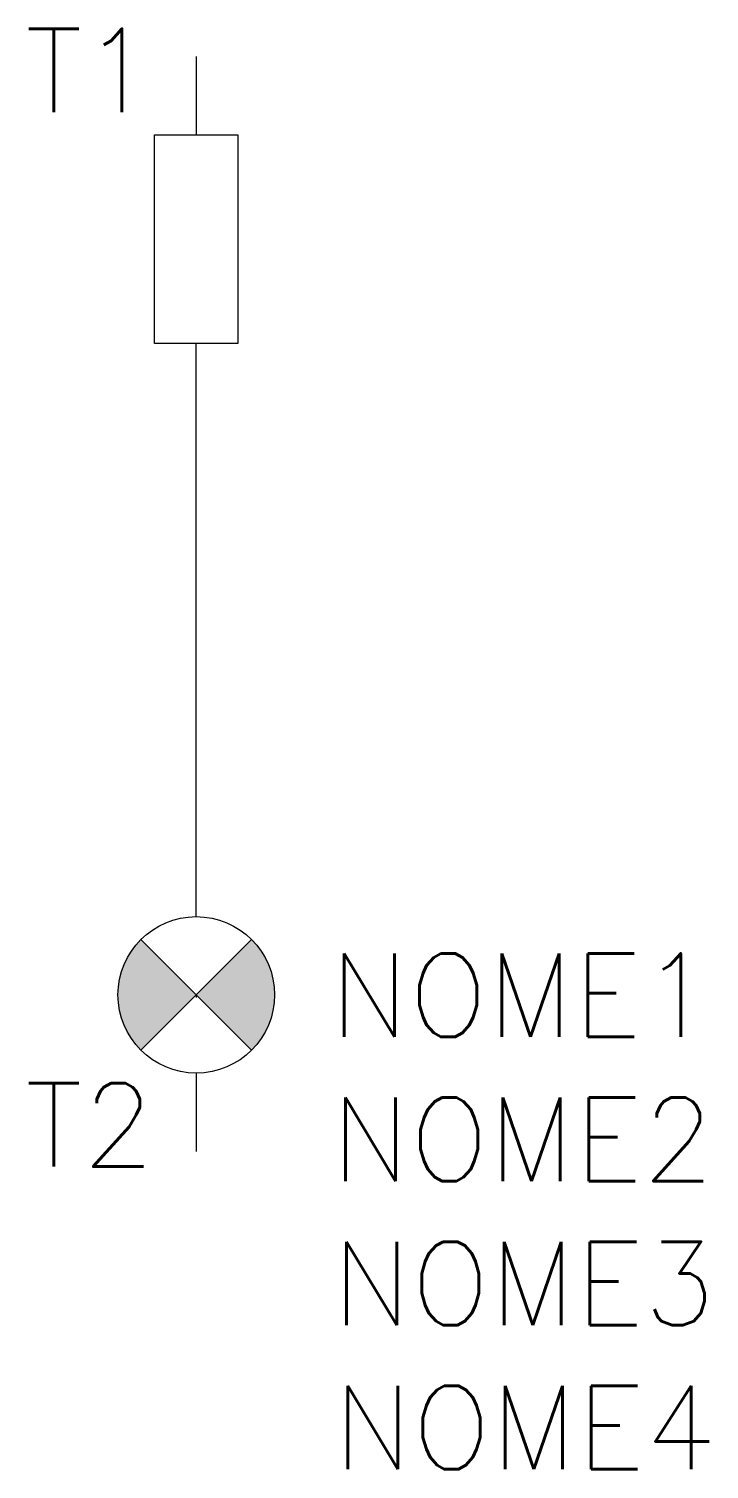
# Model space of a CAD drawing. Extents: x -19.9 to -3.6, y -11.3 to 23.2.
import ezdxf
from ezdxf.enums import TextEntityAlignment as Align

# ---------------------------------------------------------------- set-up
doc = ezdxf.new("R2010")
doc.units = 0
doc.styles.add('ROMANS', font='romans.shx')

msp = doc.modelspace()

# ---------------------------------------------------------------- hatches: boundary and pattern name
for points in [[(-17.226, 1.392, 0.414214), (-17.226, -1.26), (-15.9, 0.066)], [(-15.9, 0.066), (-14.574, -1.26, 0.414214), (-14.574, 1.392)]]:
    msp.add_hatch(color=256).paths.add_polyline_path(points)

# ---------------------------------------------------------------- linework, layer by layer
for p, q in [((-15.903, 22.553), (-15.903, 20.678)), ((-14.574, -1.26), (-17.226, 1.392)), ((-14.574, 1.392), (-17.226, -1.26)), ((-15.9, 0.066), (-15.9, 0)), ((-15.903, -1.809), (-15.903, -3.684))]:
    msp.add_line(p, q)
msp.add_lwpolyline([(-16.903, 20.678), (-14.903, 20.678), (-14.903, 15.678), (-16.903, 15.678)], close=True)
msp.add_lwpolyline([(-15.903, 1.941), (-15.903, 15.678)])
at = {"linetype": 'Continuous'}
msp.add_circle((-15.9, 0.066), 1.875, dxfattribs=at)

# ---------------------------------------------------------------- texts
at = {"style": 'ROMANS', "flags": 4}
for tag, p in [('T1', (-16.91, 22.22)), ('T2', (-16.91, -3.051))]:
    msp.add_attdef(tag, text='', height=2, dxfattribs=at).set_placement(p, align=Align.MIDDLE_RIGHT)
for tag, text, p in [('NOME1', 'NOME1', (-12.697, 0.059)), ('NOME2', 'NOME2', (-12.67, -3.395)), ('NOME3', 'NOME3', (-12.643, -6.849)), ('NOME4', 'NOME4', (-12.616, -10.302))]:
    msp.add_attdef(tag, text=text, height=2, dxfattribs=at).set_placement(p, align=Align.MIDDLE_LEFT)

doc.saveas('drawing.dxf')
